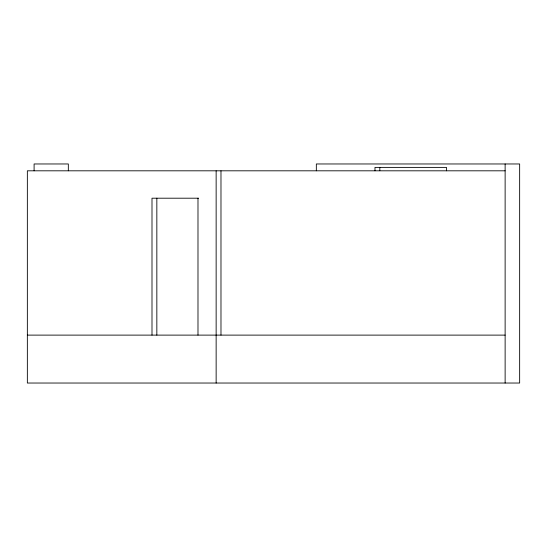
<?xml version="1.0" encoding="UTF-8"?>
<svg xmlns="http://www.w3.org/2000/svg" width="547" height="547" viewBox="0 0 547 547"><rect width="100%" height="100%" fill="white"/><g stroke="black" fill="none" stroke-linecap="round" stroke-linejoin="round"><path stroke-width="0.82" d="M505.127 170.814L27.35 170.814L27.35 383.03L519.65 383.03L519.65 163.97L316.337 163.97L316.337 170.787M198.568 198.199L151.998 198.199L151.998 335.113M27.35 335.113L505.127 335.113M505.127 163.97L505.127 383.03M446.482 170.787L446.482 167.389L374.982 167.389L374.982 170.787M379.823 167.389L379.823 170.712M220.981 170.814L220.981 335.113M216.14 170.814L216.14 383.03M197.987 198.199L197.987 335.113M156.839 198.199L156.839 335.113M68.327 170.78L68.327 163.97L34.099 163.97L34.099 170.78"/></g></svg>
